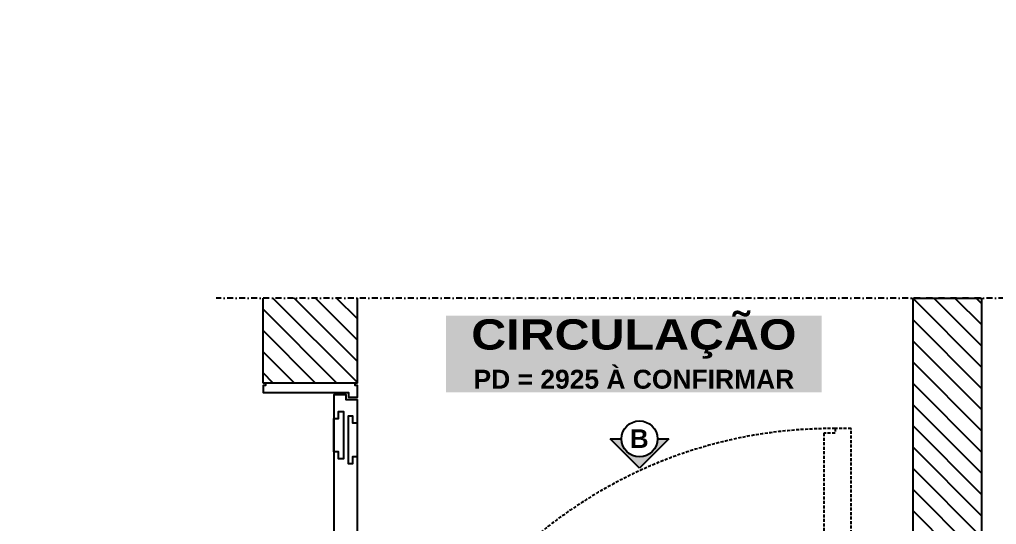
# Model space of a CAD drawing. Header units: millimetres. Extents: x -63251 to 507826, y 5339 to 217512.
# Drawn here: x 162408 to 164475, y 92779 to 93847 of the extents above; entities that cross this region are included whole.
import ezdxf
from ezdxf import colors
from ezdxf.entities.mleader import LeaderData, LeaderLine
from ezdxf.math import Vec2, Vec3

# ---------------------------------------------------------------- set-up
doc = ezdxf.new("R2010")
doc.units = ezdxf.units.MM
for name, pattern in [('CONTINU', [0]), ('TRAÇO 1-1', [9.524999999999995, 6.349999999999998, -3.174999999999998]), ('TRAÇO E PONTO 1-1', [25.399999999999995, 12.7, -6.349999999999998, 0, -6.349999999999998])]:
    doc.linetypes.add(name, pattern=pattern)
for name, color, linetype in [('COTAS', 9, 'Continuous'), ('DB 1475.24 - Amanda Rosales e Bruno Haidar - Terreo - Obra$0$ARQ-PISO-01', 8, 'Continuous'), ('MARCENARIA', 4, 'Continuous'), ('PAREDE', 94, 'Continuous'), ('PROJEÇÃO', 8, 'Continuous'), ('TEXTO', 105, 'Continuous'), ('TEXTO TRAÇO PONTO', 105, 'TRAÇO E PONTO 1-1')]:
    doc.layers.add(name, color=color, linetype=linetype)
doc.styles.add('1-1', font='arial.ttf', dxfattribs={"height": 0.2})
doc.styles.add('PADRÃO', font='arial.ttf')

# ---------------------------------------------------------------- blocks, each defined once
blk = doc.blocks.new('I 02')
at = {"layer": 'TEXTO', "linetype": 'CONTINU'}
h = blk.add_hatch(color=8, dxfattribs=at)
edge = h.paths.add_edge_path()
edge.add_line((-1945.137073687943, 2848.705916436247), (-1951.755593159756, 2855.324435908059))
edge.add_line((-1951.755593159727, 2855.324435908088), (-1951.755593159763, 2852.761916436204))
edge.add_ellipse((-1951.755593159814, 2848.705916436247), major_axis=(2.868025104479564, 2.868025104479564), ratio=0.9999999999968038, start_angle=225.0000000000916, end_angle=405.0000000000916, ccw=False)
edge.add_line((-1951.755593159814, 2844.649916436264), (-1951.755593159814, 2842.08739696447))
edge.add_line((-1951.755593159814, 2842.087396964463), (-1945.137073687965, 2848.705916436276))
for p, q in [((-1951.755593159727, 2855.324435908088), (-1945.137073687856, 2848.705916436217)), ((-1951.755593159727, 2852.761916436199), (-1951.755593159727, 2855.324435908088)), ((-1945.137073687856, 2848.705916436217), (-1951.755593159756, 2842.087396964375)), ((-1951.755593159756, 2842.087396964375), (-1951.755593159727, 2844.649916436264))]:
    blk.add_line(p, q, dxfattribs=at)
blk.add_circle((-1951.755593159727, 2848.705916436217), 4.056, dxfattribs=at)
blk.add_circle((-1951.755593159727, 2848.705916436217), 4.056, dxfattribs=at)

msp = doc.modelspace()

# ---------------------------------------------------------------- hatches: boundary and pattern name
at = {"layer": 'DB 1475.24 - Amanda Rosales e Bruno Haidar - Terreo - Obra$0$ARQ-PISO-01'}
h = msp.add_hatch(dxfattribs=at)
h.set_pattern_fill('ANSI31', color=256, scale=10, angle=450)
h.set_pattern_definition([(135, (252948.7780467545, 24356.63965211333), (-22.45064030267289, -22.45064030267288), [])])
h.paths.add_polyline_path([(163123.0807054133, 93257.71500888336), (162923.0807054133, 93257.71500888333), (162923.0807054132, 93077.71500888329), (163123.0807054132, 93077.71500888329)])
h = msp.add_hatch(dxfattribs=at)
h.set_pattern_fill('ANSI31', color=256, scale=10, angle=270)
h.set_pattern_definition([(315, (61409.52357662536, 245671.2276514949), (22.45064030267289, 22.45064030267287), [])])
h.paths.add_polyline_path([(164443.0807121344, 93257.71500888333), (164298.0807121344, 93257.71500888333), (164298.0807121345, 90782.71500888326), (164443.0807121345, 90782.71500888326)])

# ---------------------------------------------------------------- linework, layer by layer
at = {"layer": 'MARCENARIA', "color": 8}
for points in [[(163118.0807054132, 93077.71500888329), (162928.0806609549, 93077.71500888329), (162928.0806609549, 93072.71500888294), (162923.0807054132, 93072.71500888294), (162923.0807054132, 93057.71500888329), (163104.080424961, 93057.71500888329), (163104.080424961, 93047.71500888329), (163123.0807054132, 93047.71500888329), (163123.0807054132, 93072.71500888294), (163118.0807054132, 93072.71500888294), (163118.0807054132, 93077.71500888329)], [(163123.0807054133, 93042.71500888329), (163099.1183909487, 93042.71500888329), (163099.1183909487, 93052.71424508495), (163073.0804669405, 93052.71577268162), (163073.0804669405, 92202.71559616156), (163108.0808803399, 92202.71587662732), (163108.0806025661, 92212.71587662726), (163123.08042496, 92212.71587016912), (163123.0807054133, 93042.81848755236)]]:
    msp.add_lwpolyline(points, dxfattribs=at)
for points in [[(163073.0807054133, 92932.81848755236), (163073.0807054133, 93002.81848755236), (163083.0807054133, 93002.81848755236), (163083.0807054133, 93017.81848755236), (163093.0807054133, 93017.81848755236), (163093.0807054133, 92917.81848755236), (163083.0807054133, 92917.81848755236), (163083.0807054133, 92932.81848755236)], [(163123.0807054133, 92922.81848755236), (163123.0807054133, 92992.81848755236), (163113.0807054133, 92992.81848755236), (163113.0807054133, 93007.81848755236), (163103.0807054133, 93007.81848755236), (163103.0807054133, 92907.81848755236), (163113.0807054133, 92907.81848755236), (163113.0807054133, 92922.81848755236)]]:
    msp.add_lwpolyline(points, close=True, dxfattribs=at)
at = {"layer": 'PAREDE'}
for p, q in [((162923.0807054132, 93077.71500888329), (162923.0807054132, 93257.71500888333)), ((163123.0807054132, 93077.71500888329), (163123.0807054132, 93257.71500888333)), ((163123.0807054132, 93077.71500888329), (162923.0807054132, 93077.71500888329))]:
    msp.add_line(p, q, dxfattribs=at)
msp.add_lwpolyline([(164443.0807121344, 93257.71500888333), (164443.0807121345, 90782.71500888326), (164298.0807121345, 90782.71500888326), (164298.0807121344, 93257.71500888333)], close=True, dxfattribs=at)
at = {"layer": 'PROJEÇÃO', "color": 21, "linetype": 'TRAÇO 1-1'}
msp.add_lwpolyline([(164167.0809955898, 92981.71473408869), (164133.0813643177, 92981.71511164895), (164133.0813643177, 92971.7144887175), (164109.0813644667, 92971.7144887175), (164109.0809869065, 91826.7147341074), (164128.0809869065, 91826.7147341074), (164128.0807091326, 91836.7153570388), (164167.0807151367, 91836.71535703886), (164167.0967505095, 92981.71473391372)], dxfattribs=at)
msp.add_arc((164128.5951928242, 92002.11651457295), 979.6088694616608, 89.73760997963491, 179.2046194369388, dxfattribs=at)
at = {"layer": 'TEXTO TRAÇO PONTO'}
msp.add_line((164568.4082782737, 93257.71500888333), (162824.254951888, 93257.71500888333), dxfattribs=at)

# ---------------------------------------------------------------- block references
at = {"layer": 'TEXTO', "xscale": 9.375, "yscale": 9.375, "zscale": 9.375, "rotation": 270}
msp.add_blockref('I 02', (137012.9816755925, 74662.10010339644), dxfattribs=at)

# ---------------------------------------------------------------- texts
at = {"layer": 'TEXTO', "insert": (163707.586444523, 93139.06634221897), "char_height": 40, "width": 779.0001738360734, "attachment_point": 5, "style": 'PADRÃO', "bg_fill": 1, "box_fill_scale": 1.2, "bg_fill_color": 254, "bg_fill_transparency": 0}
msp.add_mtext('{\\fArial Black|b1|i0|c0|p34;\\H1.6x;\\C10;CIRCULAÇÃO ^J\\fArial|b1|i0|c0|p34;\\H0.625x;\\C256;PD = 2925 À CONFIRMAR}', dxfattribs=at)
at = {"layer": 'TEXTO', "color": 1, "linetype": 'Continuous', "insert": (163719.1029436828, 92960.30548776822), "char_height": 39.16799999999999, "width": 105.6112522431806, "attachment_point": 5, "style": 'PADRÃO'}
msp.add_mtext('{\\fArial|b1|i0|c0|p34;B}', dxfattribs=at)

# ---------------------------------------------------------------- leaders
at = {"layer": 'COTAS'}
ml = msp.add_multileader_mtext('Standard', dxfattribs=at)
ml.set_content('SANGRIA COM REVESTIMENTO DE CASQUINHA 1.8mm', color=105, style='1-1')
ml.set_leader_properties(color=256, linetype='ByLayer', lineweight=-1)
ml.build(insert=Vec2(0, 0))
ml.multileader.update_dxf_attribs({"text_left_attachment_type": 2, "text_right_attachment_type": 2, "dogleg_length": 0.36, "arrow_head_size": 20, "scale": 200})
ctx = ml.context
ctx.base_point, ctx.scale, ctx.char_height, ctx.arrow_head_size, ctx.landing_gap_size, ctx.plane_origin = Vec3(143838.1284452226, 93756.62364588933), 200, 40, 20, 40, Vec3(144807.7587317165, 92677.83412093192)
ctx.left_attachment, ctx.right_attachment = 2, 2
notes = []
notes.append((ctx, [(0, (1, 1, 0), (144516.7587317165, 93756.62364588933), (-1, 0), 72, [(0, [(144807.7587317165, 92862.83412093192), (144807.7587317165, 93756.6236458893)], 0, [])])]))
ctx.mtext.insert, ctx.mtext.width, ctx.mtext.flow_direction = Vec3(143878.1284452226, 93845.90968499801), 587.9523136285134, 5
ml = msp.add_multileader_mtext('Standard', dxfattribs=at)
ml.set_content('SANGRIA COM REVESTIMENTO DE CASQUINHA 1.8mm', color=105, style='1-1')
ml.set_leader_properties(color=256, linetype='ByLayer', lineweight=-1)
ml.build(insert=Vec2(0, 0))
ml.multileader.update_dxf_attribs({"text_left_attachment_type": 2, "text_right_attachment_type": 2, "dogleg_length": 0.36, "arrow_head_size": 20, "scale": 200})
ctx = ml.context
ctx.base_point, ctx.scale, ctx.char_height, ctx.arrow_head_size, ctx.landing_gap_size, ctx.plane_origin = Vec3(149075.1705226047, 93756.62364588927), 200, 40, 20, 40, Vec3(148691.7292586028, 92677.83412093192)
ctx.left_attachment, ctx.right_attachment = 2, 2
notes.append((ctx, [(0, (1, 1, 0), (149003.1705226047, 93756.62364588927), (1, 0), 72, [(0, [(148691.7292586028, 92862.83412093192), (148691.7292586027, 93756.62364588928)], 0, [])])]))
ctx.mtext.insert, ctx.mtext.width, ctx.mtext.flow_direction = Vec3(149115.1705226047, 93845.90968499795), 553.3678432227169, 5
for ctx, leaders in notes:
    for number, flags, end, landing, length, lines in leaders:
        leader = LeaderData()
        leader.index, (leader.has_last_leader_line, leader.has_dogleg_vector, leader.attachment_direction) = number, flags
        leader.last_leader_point, leader.dogleg_vector, leader.dogleg_length = Vec3(end), Vec3(landing), length
        for number, points, colour, breaks in lines:
            line = LeaderLine()
            line.index, line.vertices, line.color, line.breaks = number, Vec3.list(points), colors.encode_raw_color(colour), breaks
            leader.lines.append(line)
        ctx.leaders.append(leader)

doc.saveas('drawing.dxf')
